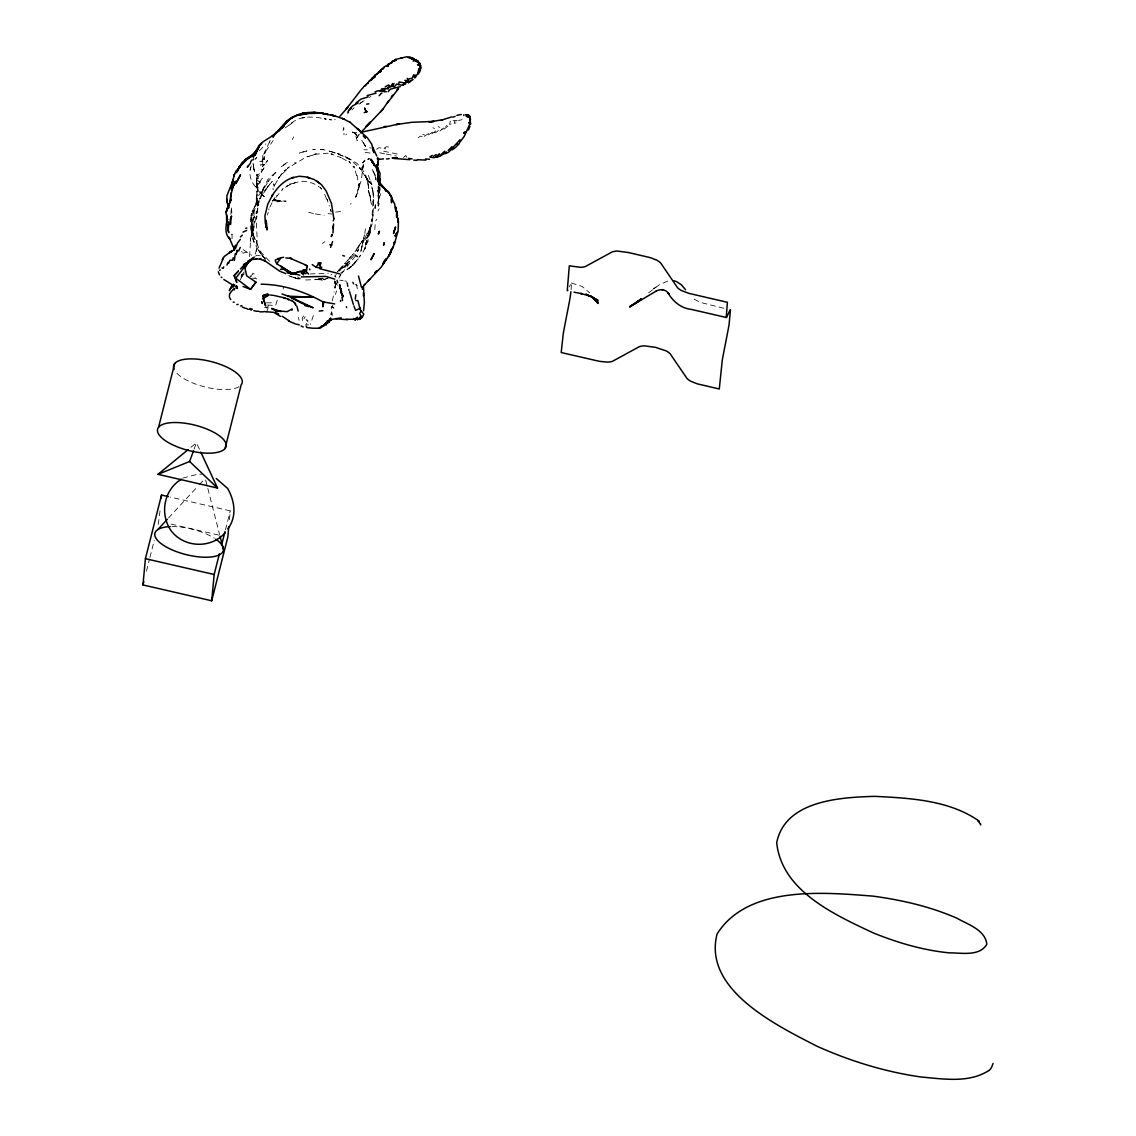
<?xml version="1.0" encoding="UTF-8"?>
<svg xmlns="http://www.w3.org/2000/svg" width="1136" height="1136" viewBox="0 0 1136 1136"><rect width="100%" height="100%" fill="white"/><g stroke="black" fill="none" stroke-linecap="round" stroke-linejoin="round"><path stroke-width="0.75" stroke-dasharray="5 3.75" d="M253.044 163.13L254.137 170.684L253.314 164.266M373.29 199.893L373.261 202.251L373.247 198.53L371.628 221.406L371.983 219.745L368.717 233.15M373.417 208.428L372.168 223.835L370.251 228.947L370.748 227.328C368.845 237.822 366.573 249.153 359.075 257.205L361.092 254.535L359.913 256.012M249.608 256.637L250.616 238.674L254.592 221.009L252.235 232.624L252.604 230.324M250.999 220.043L251.454 212.659L256.424 203.827L256.296 199.652L257.432 196.883L263.907 189.158L260.684 193.432L267.784 179.63L276.545 171.422L274.898 173.396M251.084 216.976L250.176 225.24L251.752 234.314L251.212 231.744M252.32 225.013L252.192 226.717L254.35 216.408L253.683 218.623L254.421 207.874L257.29 198.431L257.034 203.188L258.326 201.881L253.64 208.413L252.093 216.124L251.738 236.899L252.504 230.977M374.823 229.571L375.292 222.159L376.527 219.22M256.196 217.7L256.793 216.053C255.444 229.373 259.533 243.544 254.521 256.225M364.855 233.434L365.366 228.762M334.722 283.247L334.85 280.919L334.964 288.459M230.849 214.434L231.417 206.837L231.872 213.454M331.556 311.676L331.13 314.672L331.655 306.791L332.862 305.357M379.495 191.047L379.694 188.093L378.118 195.903L378.515 201.029M256.296 242.692L256.466 240.321M378.302 188.675L378.146 186.673L378.529 192.595L378.487 187.738M335.447 294.451L336.568 290.887M373.006 214.761L372.864 216.465L373.062 214.108M251.951 229.728L251.681 232.752L254.563 239.185L252.22 233.15L252.987 235.777L251.624 226.76L252.206 220.114L250.985 226.944L251.752 232.681M258.696 178.04L256.58 179.46L256.693 177.344M370.35 229.713L368.263 231.787L370.35 229.713L369.938 232.624L370.464 227.953L370.18 230.281M160.048 510.817L158.202 524.761M229.444 519.649L230.253 510.888L170.116 497.028M571.124 289.765L571.465 283.12A34.762 1.86 -77 0 0 571.067 283.162L569.363 286.826M334.907 281.245L335.006 282.608M256.793 216.053L256.509 218.907L258.142 205.63L257.46 200.163L257.034 203.188L258.468 201.271L253.484 211.85L253.882 209.564L253.399 212.503L253.285 210.714L252.945 232.752L259.107 200.603L257.844 205.73L261.039 195.42L268.039 186.46L259.633 199.183L260.101 197.593M379.268 187.255L379.538 190.351M256.566 248.315L256.253 251.326M257.048 185.026L259.931 182.797L262.302 178.267L257.048 185.026L257.645 189.613L256.466 201.328M250.346 241.017L250.616 238.674L249.991 243.274M332.394 300.855L334.14 291.824M364.699 240.264L367.865 236.075L369.669 227.882L366.147 242.891L369.683 228.904L369.342 231.233L368.66 232.17L370.08 229.429L367.595 233.689L369.001 230.878L367.51 232.326L364.656 238.943L365.664 237.751L361.021 242.025L355.043 251.809M262.7 163.201L262.771 161.17L259.86 161.355L261.891 161.596L263.765 158.444L262.018 160.772M378.231 195.193L378.487 191.402L378.657 199.609L377.976 190.28L378.913 195.903L378.146 206.042L379.978 202.18M268.763 210.004L268.934 208.783M277.255 300.259L275.608 305.527L267.443 304.988M365.806 244.865L366.417 241.94L365.267 246.441L366.062 243.232M378.118 195.903L378.615 192.822M255.955 213.44L256.409 211.197M367.652 237.736L368.135 235.436L367.084 239.355L367.794 237.097M251.312 236.487L251.794 234.215M256.182 198.843L256.551 197.195L256.367 199.567L256.424 195.42L256.722 200.362L257.006 186.332M283.12 288.984L283.73 286.286M343.1 130.654L343.796 127.615L344.009 134.758M313.408 315.453L310.412 324.47M379.481 192.353L379.836 187.255M450.339 121.098L449.544 124.349L456.061 122.915M146.459 571.181L149.498 559.153M149.938 557.435L154.283 540.239M225.468 529.802L230.253 510.888M368.675 234.186L369.271 231.886M261.166 195.719L264.489 186.986L262.643 190.635L269.005 180.326L267.911 181.788L276.076 171.976M267.429 215.13L268.195 212.247M359.445 185.495L356.008 196.358L357.315 192.836L357.158 194.568L358.749 184.231L358.791 185.977L357.073 175.1L357.13 177.173L353.892 166.31L354.333 168.1L348.951 161.383L350.073 162.76L339.536 156.811L341.155 157.648L330.931 153.871L333.146 154.51M336.284 282.807L334.623 287.252L335.12 285.633M257.858 184.529L257.048 187.44L261.237 193.873L256.409 184.174L257.886 186.73L256.835 182.356L256.935 174.135L257.389 177.031L257.446 176.123C255.486 182.016 255.969 189.059 260.527 193.631L259.619 192.552L265.838 197.735M454.301 123.37L455.039 120.771L456.729 120.686L458.433 118.258M347.19 265.639L347.744 263.666L344.393 263.893L340.076 269.615M371.472 226.107L372.168 223.835M335.631 284.398L335.276 287.678M269.331 142.511L270.198 140.367M269.53 141.915L263.609 154.439L273.08 140.594M379.438 197.124L378.742 198.899L378.714 196.755L377.933 203.401L378.913 195.903L378.146 206.042M269.786 207.206L274.656 197.664M379.907 196.173L380.801 193.589M359.998 244.197L357.968 248.571M266.534 312.23L269.161 304.973L266.875 307.884L263.538 307.118M194.157 449.047L196.429 442.813L200.064 450.623M251.312 165.842C248.046 173.439 250.673 183.194 257.318 188.193L256.977 185.665L258.042 183.592L256.977 185.665L257.844 188.761L255.146 186.205M262.601 160.233L262.828 154.51M359.246 186.134L361.149 180.979L363.776 161.255L362.654 163.044L365.238 159.75M366.616 242.309L365.977 243.885M240.25 279.839L244.055 272.924M279.158 177.145L278.306 178.65L279.74 176.577L273.023 187.951L273.165 189.698M356.278 250.644L357.002 249.096L352.685 254.776L354.077 253.328M335.177 276.602L336.199 274.401M366.843 238.248L367.865 236.075M335.248 284.994L335.986 283.432M292.293 139.572L293.67 136.831M377.919 210.955L379.197 208.811M357.542 251.539L358.749 249.366L356.079 252.646M344.89 267.471L347.744 263.666M303.88 318.889L305.144 316.688M273.904 199.879L272.541 201.186L277.127 195.278M339.295 271.163L342.646 266.946L339.65 270.567M356.803 132.585L352.586 132.401L354.12 132.798L352.032 131.577L356.306 134.304L353.836 132.543L356.676 135.511L355.099 133.267L357.201 140.765L357.655 136.434L356.832 138.052L358.38 135.255L356.903 137.413L359.217 134.431M355.525 255.912L341.368 273.819L341.808 273.18M303.582 315.922L302.275 318.123L302.403 321.105M345.926 134.971L346.48 134.048M338.798 278.107L340.899 274.443L338.926 277.468L340.374 275.338M354.049 255.316L343.058 267.968L344.577 266.633L337.435 271.504L339.181 270.24M265.682 163.215L267.684 160.375L262.515 166.481L265.682 163.215L263.722 165.103L264.276 164.564M358.337 258.752L352.032 265.426L357.087 259.619L353.992 264.447L346.551 269.644L353.282 265.015L351.109 266.974M312.244 155.334L316.206 153.829L305.485 157.464L287.195 168.483L289.226 166.822L278.519 177.997L279.74 176.577M357.343 136.831L358.948 134.73M338.67 270.084L350.996 256.864L347.701 260.385L349.093 258.909M364.613 160.488L362.995 162.448L366.488 159.409L369.214 159.026M347.673 263.396L349.476 261.28L348.184 262.799M350.271 257.418L349.76 258.028L353.353 253.882M282.211 173.496L280.493 175.498L282.75 172.899M244.226 271.873L240.832 276.304M255.359 158.997L256.779 157.407L255.217 159.139M259.462 150.747L265.909 143.889M256.58 179.46L264.986 166.424L259.974 174.149L259.903 173.268L256.935 175.64M168.497 518.016L198.118 485.967M199.297 484.689L204.04 479.562M240.875 277.028L244.197 273.861L241.485 276.105M275.892 197.423L283.12 188.59L282.168 190.024L287.862 185.523L284.412 188.235M351.862 109.922L354.162 107.693M431.865 133.892L436.465 130.399M190.947 447.314L196.429 442.813M330.988 275.011L331.783 274.372M439.987 130.938L444.559 127.36M648.557 292.847L659.121 284.895L668.28 280.833M369.385 97.426L370.847 96.418M445.639 126.408L446.917 125.414M366.09 242.848L368.447 241.045M362.483 101.644L359.047 104.157M320.821 279.484L322.61 278.135L319.67 278.533L322.454 278.292M322.482 243.473L324.896 241.656M656.083 286.982L653.456 288.942L656.31 286.797M443.963 129.192L448.578 125.627L450.41 125.855M252.888 274.202L250.019 276.318L253.981 277.042L256.779 279.03M376.584 149.313L378.771 147.708L385.757 148.788M384.039 148.376L386.339 146.743L391.508 147.439M428.471 133.579L423.87 136.561M285.377 170.002L284.128 170.869L286.371 169.562M432.546 132.174L427.86 135.241M418.147 137.726L420.419 136.164L422.138 136.462M364.131 100.749L360.382 103.092M285.193 127.914L292.889 122.347L289.098 125.329C298.47 115.205 313.493 116.071 325.748 119.11L324.2 118.655L331.471 119.891L329.241 119.635L335.29 119.436M351.677 266.463L349.036 268.252L352.373 265.867L346.097 270.51L340.814 272.569M350.229 204.153L351.194 203.656M286.329 186.375L295.53 182.371M261.891 161.596L262.771 161.17M327.012 278.377L325.791 278.902L329.795 277.141M325.791 278.902L328.673 277.638M293.23 183.521C302.048 179.815 312.002 181.306 319.557 187.213M305.712 279.967L325.62 279.314M462.068 119.649L458.461 120.501M255.572 256.196L256.821 255.231L262.061 256.196M242.919 253.3L246.54 252.05L251.638 255.259M182.754 478.1L197.65 474.237L202.023 474.138M293.983 183.208L289.297 184.146M303.908 151.613L299.194 153.147L306.919 150.932L302.929 151.94M322.979 278.263L320.608 278.803L323.845 278.178L318.208 278.462M294.494 162.973L295.843 162.689M314.544 154.283L327.367 153.232L332.521 154.326M335.702 212.077L341.141 211.481M308.552 324.825L305.669 325.081L308.495 320.622L306.067 319.599L308.438 322.397M302.02 117.86L304.988 117.619L302.687 117.746M310.227 273.961L328.389 273.208M363.918 149.725L367.397 149.824M271.461 302.815L266.278 302.829M276.928 201.768L279.115 201.739M274.131 200.831L286.173 201.171L277.411 200.461L280.166 200.774M354.844 284.753L356.69 284.767L357.031 285.86M278.902 201.257L281.927 201.299M342.476 265.966L345.699 266.023M306.848 156.328L309.162 156.399M452.98 120.686L455.039 120.771M252.405 278.192L255.075 278.32M331.655 213.994L328.19 213.667M300.117 278.931L294.721 278.164L293.954 277.809L296.411 278.434L288.118 275.437M297.291 278.462L300.188 278.675M365.224 152.352L370.208 153.104M434.165 132.316L435.954 132.5L440.47 128.879L442.216 129.149M315.467 213.909L324.129 215.357M299.109 278.661L297.22 278.718L298.143 278.945M242.891 274.997L241.471 274.841L242.309 275.452M403.493 157.464L405.779 155.518L407.327 158.145M369.697 147.865L371.415 148.12M272.413 200.39L273.35 200.518M339.721 280.152L343.157 280.706M384.536 153.8L377.663 152.366M397.16 153.971L383.4 151.187M279.144 200.66L272.413 199.155L274.614 200.035L276.928 200.774L272.938 198.473M344.875 280.904L346.594 281.259M386.254 154.07L396.606 156.058M308.623 212.304L313.763 213.582M723.902 308.296L699.847 302.275L692.037 297.916M171.096 524.094L219.205 535.184M571.309 282.963L582.058 286.414L589.712 292.861M337.946 153.715L351.578 160.559L360.936 169.477L359.445 167.674L367.056 179.19L364.897 175.058L368.064 182.569L367.425 180.88L369.044 190.124L367.482 180.013L366.516 177.869L367.908 181.902L365.409 174.532L361.291 167.631L356.732 163.172L348.496 158.131L332.607 152.11L339.522 154.155L337.321 153.53M422.706 134.403L424.466 134.928M252.419 273.293L254.223 273.975M262.572 256.75L265.398 258.057M297.419 276.957L299.194 277.709M438.07 126.607L439.902 127.402M432.901 127.757L434.548 128.482M347.19 157.506L344.989 156.498M347.446 158.131L348.993 158.855L346.792 157.819M331.655 306.791L333.97 308.183L332.351 306.635M243.047 249.522L246.54 252.05M257.616 180.269L259.931 182.797M334.311 275.792L335.958 277.255M255.714 186.716L257.318 188.193M321.488 188.718L320.182 187.44L321.715 189.258M264.802 258.426L258.667 250.389L260.584 253.285L259.306 251.61L254.294 242.934L251.368 232.482M264.333 257.971L265.71 259.391M330.974 313.99L332.337 315.41L332.138 312.84M261.862 255.217L263.765 257.318M241.514 251.496L242.366 252.433M269.544 261.252L261.55 252.93L258.98 248.557L253.172 234.215L253.569 236.047L252.675 230.977L253.442 236.487L251.851 227.015M337.321 285.292L334.85 281.913L334.538 279.527M264.674 304.76L266.875 307.884M260.158 164.521L260.74 165.359L262.686 163.811L262.899 165.97M364.514 144.485L361.433 139.756L366.445 148.035L364.514 144.485L365.579 146.501M253.442 241.045L254.038 242.096L252.405 238.248M368.334 175.327L371.855 184.756L369.626 177.898M326.444 198.701L324.626 194.256M261.124 169.165L261.536 170.073M327.651 200.802L326.898 199.07L329.383 205.999M365.11 175.569L365.806 177.23M369.938 195.506L371.401 204.253L368.547 190.834L370.606 197.195M274.543 186.048L273.648 183.819L274.188 186.773M374.44 174.021L371.898 168.696L375.263 175.398M376.158 180.354L375.618 177.273L376.414 181.646M378.316 186.503L379.254 189.243L378.615 186.105M373.432 192.509L373.659 198.275L371.841 186.758L373.588 193.006M371.983 187.937L372.693 190.223L372.139 188.448M378.686 187.554L379.353 189.826M374.738 174.447L375.945 179.843L375.704 177.869M331.116 211.31L330.59 209.436L331.087 211.949M205.659 479.974L207.391 486.79M207.831 488.494L219.575 534.488M298.356 317.37L299.066 320.352M324.058 278.987L324.2 279.925M356.69 284.767L357.272 288.785M378.189 189.982L378.274 190.692M251.894 218.495L252.178 220.98M379.736 186.659L379.935 189.272M232.099 238.177L231.971 233.988L231.957 238.73M373.275 200.547L373.417 209.095M171.891 526.564A35.315 13.064 14.2 0 1 214.292 538.208M239.043 386.666A35.315 13.064 14.2 0 1 204.878 386.922A35.315 13.064 14.2 0 1 174.703 370.506M378.345 189.002L378.174 192.012L378.345 189.002M257.971 203.188L257.631 206.156L257.971 203.188M251.17 215.655L251.425 213.341L251.17 215.655M375.363 204.395L375.107 207.419L375.363 204.395M363.137 165.359L362.682 168.398L363.137 165.359M375.079 208.456L375.405 206.127L375.079 208.456M370.024 231.971L369.612 234.967L370.024 231.971M264.29 156.086L263.737 159.352L264.29 156.086M363.122 241.002L362.753 243.331L363.477 239.341L363.122 241.002M366.516 241.286L366.033 244.212L366.516 241.286M364.443 234.712L363.676 238.702L364.443 234.712M359.7 183.549L358.621 188.888L359.7 183.549M361.887 246.924L360.51 253.087L362.824 242.295L361.887 246.924M370.151 227.598L369.683 229.884L370.151 227.598M380.091 189.755L379.239 193.177L380.091 189.755M264.532 157.506L263.978 159.778L264.532 157.506M257.716 189.272L257.034 192.14L257.716 189.272M365.38 246.824L364.77 249.054L365.38 246.824M250.218 169.647L250.8 167.404L250.218 169.647M265.284 151.571L264.603 153.772L265.284 151.571M355.398 197.565L356.747 194.739L355.398 197.565M268.281 185.835L267.315 187.284L272.257 181.448L268.281 185.835M363.236 240.378L360.155 243.899L363.236 240.378M287.365 162.306L280.805 167.12L287.365 162.306M369.257 158.799L367.851 159.196L369.257 158.799M312.883 149.569L315.169 149.455L312.883 149.569M317.597 279.357L315.467 279.428L322.269 280.095L316.731 279.357L318.691 279.371L317.597 279.357M323.306 149.682L320.38 149.554L325.563 150.193L323.306 149.682M295.843 277.752L293.216 277.269L295.843 277.752M331.314 151.656L329.071 151.088L335.092 152.778L331.314 151.656M291.696 276.815L289.495 275.977L291.696 276.815M264.645 196.784L262.246 195.037L264.645 196.784M367.993 180.056L365.153 176.35L369.541 182.47L367.993 180.056M361.589 170.357L359.899 168.029L361.589 170.357M369.498 181.859L370.435 183.379L369.498 181.859M260.03 252.22L259.349 251.056L261.11 254.109L260.03 252.22M254.72 171.493L253.782 168.881L254.72 171.493M369.527 194.512L368.49 190.308L369.527 194.512"/><path stroke-width="1.5" d="M363.52 310.767L364.372 303L363.463 286.073M363.463 292.776L363.449 295.8M261.081 284.199C282.935 284.412 303.781 291.285 322.894 301.849L322.865 306.805L323.845 302.02L334.651 303.923M469.722 121.524L469.75 115.957L470.602 123.895L468.799 122.66L470.602 123.895M395.711 207.916L395.64 210.231L394.675 204.04L390.273 195.236L391.934 197.621M398.48 221.477L398.125 230.395L394.433 244.126L388.384 256.466L390.827 252.164L389.35 255.231L381.1 267.258L363.918 285.463L365.295 284M419.709 63.204L420.661 67.62L418.446 73.911L417.707 73.584L418.886 68.629L420.661 67.62L419.681 65.448L417.551 64.624L420.718 65.931L419.709 63.204L416.813 61.429L417.835 60.989L419.156 62.934M378.203 161.312L376.84 169.094L378.203 160.687L377.109 168.668L376.627 164.848L378.118 169.292L376.541 165.487L380.063 173.339L379.509 184.657M230.835 193.12L230.239 201.427L226.135 212.389L228.237 204.878L228.663 207.064M266.25 220.327L267.102 229.997L265.284 222.94L264.915 215.826L267.741 204.253L272.668 194.767L271.788 196.244C276.801 188.036 283.943 180.212 293.415 177.401L291.739 177.926L299.336 176.25L306.124 176.932L314.189 179.545L321.559 184.77L326.089 190.862L331.513 203.529L333.785 218.595M390.273 63.261L395.555 59.455L396.137 60.279L392.218 61.245L392.133 62.452L388.242 64.326L388.171 65.647L385.09 66.385L381.313 69.452L379.949 71.895L375.093 75.146L364.571 86.279M332.947 228.521L333.104 226.206M228.663 224.786L228.719 221.719M379.126 185.111L379.14 179.019L379.481 183.847M298.157 311.037L296.894 306.095M306.592 268.934L306.493 270.027L290.489 274.003L294.167 273.563L299.819 275.253M340.573 301.438L340.658 300.344M358.507 276.02L361.433 287.138M231.176 194.568L230.367 200.788L225.879 212.645L227.569 220.015L227.37 218.566C226.121 225.624 224.019 233.15 229.756 239.171L229.046 237.211L233.164 246.853M228.79 526.65L227.796 537.158L211.708 600.788L142.966 584.941L145.422 558.671L161.525 495.04L168.398 496.631M161.198 498.548L161.525 495.04M211.708 600.788L214.164 574.504L219.376 553.871M319.23 327.566L321.658 327.225C320.153 324.584 324.74 327.438 323.689 325.251L325.421 323.533L326.43 324.655L323.689 325.251M235.606 245.078L233.661 250.105L234.073 247.847M355.866 294.792L355.27 299.109M373.772 163.854L374.468 165.501L371.344 160.261L374.752 165.458L370.89 159.097L377.805 170.258L378.558 181.987L377.649 179.829L378.331 181.49L378.047 178.892L378.558 182.158C375.547 176.918 387.22 192.225 382.42 186.261L386.382 190.465L378.984 183.677L387.873 191.43L391.295 196.698M570.925 291.696L570.116 297.575A34.762 1.86 -77 0 1 569.264 302.432L564.081 329.028A34.762 1.86 -77 0 0 563.229 333.899L561.198 352.543L599.638 361.376L607.575 362.128A20.249 18.787 5.3 0 0 612.418 361.347L639.383 346.636A20.249 18.787 5.3 0 1 644.226 345.841L655.458 347.332L666.179 350.896A20.249 18.787 5.3 0 1 670.112 353.722L687.067 378.544A20.249 18.787 5.3 0 0 691 381.369L697.348 383.854L719.287 388.981L722.212 360.694A34.762 1.86 -77 0 1 723.064 355.838L728.247 329.227A34.762 1.86 -77 0 0 729.099 324.371L730.448 309.929A34.762 1.86 -77 0 0 730.05 309.958L726.657 317.299A34.762 1.86 -77 0 1 726.259 317.342L727.381 302.275L688.97 293.386L681.543 290.603A20.249 18.787 5.3 0 1 677.61 287.791L660.655 262.97A20.249 18.787 5.3 0 0 656.722 260.144L650.374 257.659L628.435 252.533L617.189 251.042A20.249 18.787 5.3 0 0 612.347 251.837L585.395 266.534A20.249 18.787 5.3 0 1 580.539 267.329L569.306 265.838L567.276 290.546A34.762 1.86 -77 0 0 567.673 290.504L567.83 290.262M378.487 175.626L378.174 178.182L378.43 176.293M420.76 68.188L419.511 72.392M346.097 319.244L360.112 319.315L360.524 316.177M226.959 265.1L227.995 262.345M226.561 216.593L226.746 225.127M466.371 115.702L466.513 114.665L468.657 114.793M326.43 324.655L326.344 322.226M355.809 300.515L357.925 300.671L360.24 309.787L363.804 314.189L362.043 317.526L358.962 318.336L360.197 318.762L362.313 316.589L358.962 318.336M236.16 254.492L237.367 250.403M980.638 824.977L980.723 824.04M374.994 91.846L377.99 90.752L384.422 91.547L384.976 88.58L388.455 88.835M291.909 310.171L292.137 308.949L287.152 311.662L275.778 310.682L278.59 310.952M320.792 262.927L320.111 266.463L318.108 262.913L320.792 262.927L319.046 263.154L315.964 267.201L319.599 267.897L321.772 267.173L319.798 268.721L340.005 273.932M330.562 247.392L332.578 241.627M231.985 184.6L233.15 179.531L232.454 182.371M231.403 192.935L233.462 185.75L233.05 187.326M405.751 83.95L401.974 85.2L398.551 84.533L399.134 81.962L404.345 82.971L407.597 82.09L409.045 78.654L411.843 78.611L413.788 74.706L414.427 77.674L415.293 75.004L415.109 77.83L417.707 73.584M993.034 1063.495L991.657 1067.173A167.475 42.515 15.5 0 1 989.016 1070.581M371.87 78.37L375.036 76.779L372.793 77.83L374.269 77.532L374.724 75.743M158.586 427.193L174.688 363.577M142.966 584.941L143.846 581.504M225.056 448.493A35.315 13.064 14.2 0 0 182.868 422.961A35.315 13.064 14.2 0 0 167.546 442.089A35.315 13.064 14.2 0 0 225.056 448.493L241.144 384.863A35.315 13.064 14.2 0 0 209.138 361.078A35.315 13.064 14.2 0 0 174.135 369.427M221.548 545.28L225.042 531.52M333.004 232.866L333.558 223.948M233.945 185.211L234.754 182.427M228.052 206.851L228.521 205.304L227.853 207.476M219.035 268.139L224.09 256.58L231.957 250.957L229.387 252.59L231.105 251.425M228.734 263.169L229.841 260.357L232.667 260.144L233.249 257.687M383.471 158.87L379.197 159.338L377.422 158.827L377.834 157.478M234.456 174.163L233.732 176.336L235.763 171.508L241.457 164.692L239.071 167.702M231.29 190.195L235.507 181.277L234.286 183.961M374.269 77.532L375.093 75.146M333.231 220.881L334.055 218.439M238.645 250.985L240.278 247.449M234.257 174.774L231.829 184.898L232.724 181.107L226.944 195.633L226.817 201.683L228.918 207.86M200.802 452.171L217.53 488.054L158.003 474.337L189.613 461.486L193.589 450.594M223.707 266.917L223.153 268.38L221.96 267.968M230.849 188.306L231.673 186.176M235.308 253.498L234.328 260.471M468.444 130.001L469.935 126.295M348.014 111.427L351.294 108.034M234.215 289.936L234.868 288.345M306.677 267.855L306.848 265.668L302.488 263.524M233.917 249.508L234.442 246.427L234.896 248.216M255.785 153.601L255.103 155.135L259.065 146.7L253.285 157.379M238.006 169.747L237.424 170.911L238.375 169.477M237.566 170.656L238.276 169.15M384.309 261.45L385.814 259.377L382.832 264.518M383.883 262.359L384.621 260.826M229.302 290.773L230.196 288.899M227.853 528.822C237.112 516.653 234.769 500.962 227.654 488.452L216.252 478.526M237.793 170.031L241.925 162.746L247.804 157.776L252.945 155.518L246.654 159.438L251.468 156.086M330.548 318.293L329.057 322.141L325.862 323.135L329.057 322.141L328.205 320.906L330.548 318.293L330.789 320.451L328.205 320.906M229.6 289.978L233.249 284.383M469.935 123.781L464.212 136.377L459.64 142.511M236.444 172.715L240.477 165.728M387.433 87.784L392.545 86.237L394.036 83.496M254.279 257.119L247.889 261.365L248.401 261.919L244.638 266.548L244.922 268.337L248.401 261.919L252.646 258.397M361.191 310.838L359.629 313.678L362.043 317.526M379.949 71.895L381.313 69.452M250.573 162.107L251.738 160.034M222.23 259.661L223.394 257.616M403.195 84.987L404.345 82.971M360.424 132.983L382.846 109.283L388.512 101.005M387.248 103.22L397.458 89.886M438.212 156.058L439.462 153.871L437.388 155.604L435.968 154.709L433.583 156.214M245.135 269.161L246.739 275.892L255.941 282.154L250.545 289.339L243.047 286.499M391.352 85.583L392.531 83.61M384.976 260.584L386.666 258.525L384.039 262.089M255.841 151.159L254.308 153.204L259.619 144.812L261.649 143.037L258.98 146.26L262.785 141.957L274.756 134.332L272.129 136.093M229.628 293.983L229.316 296.638M382.96 69.182L384.28 67.18M233.036 287.266L234.712 284.767M249.352 164.663L250.559 162.902M275.338 261.01L276.758 263.779L280.862 257.872L283.588 257.261M303.525 274.813L301.395 272.825L303.255 270.127L306.493 270.027L306.848 265.668L305.243 265.086M326.075 323.959L328.758 321.559M324.484 324.853L325.421 323.533M252.973 159.977L253.697 158.955M415.407 60.833L417.665 61.727L416.159 60.151L415.407 60.833L417.835 60.989L417.665 61.727L412.496 57.822L411.757 58.873L406.546 56.8L395.555 59.455M360.978 89.971L346.011 109.397L347.772 107.352M232.937 284.98L230.594 288.061L233.448 284.327M301.395 272.825L303.255 273.038L305.428 270.084L306.55 270.979L303.255 270.127M398.523 88.367L396.975 90.468L398.154 88.92M460.023 139.742L451.262 149.256M248.685 165.316L247.236 167.248L248.443 165.842M255.941 282.154L250.545 289.339L235.152 277.766L234.144 275.579L238.39 271.092L234.144 275.579L236.757 282.509L235.677 278.32L248.401 261.919L243.587 264.674L248.401 261.919L242.266 267.102M378.458 72.732L376.144 74.763M380.219 91.008L382.079 88.58L382.875 91.164L383.471 88.665L384.976 88.58M355.625 103.333L361.007 99.102L368.22 96.887M282.736 126.82L288.544 120.288M407.27 78.341L408.477 82.658L413.092 79.577M452.739 148.12L448.493 152.238L445.326 153.687M273.023 137.286L273.875 136.235M444.73 151.159L440.882 154.766M236.785 251.695L236.913 250.389M240.321 239.398L237.694 242.763L235.621 248.159M277.511 131.478L274.316 134.73L289.751 119.138M242.38 235.166L240.406 236.913M459.37 143.59L455.366 147.566M355.156 319.883L353.594 318.605L355.156 319.883L357.343 317.384L357.343 319.869M279.626 129.689L284.043 126.068L278.789 130.143L281.345 127.928L280.762 128.567M388.129 91.661L390.33 89.176L400.355 86.606M380.546 111.896L382.846 109.283M275.295 133.65L276.573 132.23L274.813 134.19L280.478 129.206L278.164 130.938M157.833 529.561L167.319 519.294M347.275 107.92L339.934 116.241M273.194 136.022L280.052 128.879L274.458 134.886M361.447 89.375L363.321 87.373M272.995 135.596L281.6 127.516L279.357 130.1L276.147 132.997L286.584 121.211L291.881 117.377L296.695 115.219L306.933 113.188L319.017 113.202L306.024 113.614L308.907 113.273M451.929 146.7L448.223 150.35M276.786 131.904L275.537 133.224L279.357 130.1L275.04 133.75M240.449 268.976L244.382 264.972M393.439 94.842L391.38 96.901L392.829 95.438M379.112 95.694L380.304 94.529M370.35 278.973L368.234 281.046L369.697 279.626M233.661 288.8L229.955 293.329M254.748 152.607L245.376 160.091L239 167.39L248.188 158.188L253.413 154.936M446.207 152.139L439.831 156.37M388.242 64.326L386.325 66.016L388.469 66.087L388.242 64.326L392.133 62.452M408.477 82.658L410.508 80.869M232.227 250.786L230.154 252.547L231.645 251.297L230.949 251.723M380.816 70.219L378.544 72.079L381.227 71.383M158.003 474.337L188.193 449.572M181.419 479.193C163.953 489.63 159.58 513.5 170.712 530.2C183.393 547.751 210.742 549.171 224.999 532.912M363.705 86.705L366.062 84.788M247.279 158.245L245.106 159.991L246.64 158.77M988.817 1070.51C969.065 1083.361 943.448 1078.93 921.282 1077.027C885.413 1071.958 850.452 1061.166 817.395 1046.426C777.535 1025.907 702.488 989.925 717.114 933.906C747.914 885.228 823.117 892.271 872.789 896.105C901.601 899.996 930.327 906.514 957.009 918.271C967.858 924.42 985.31 929.93 986.829 944.243C979.772 956.725 961.198 952.777 949.156 952.848C922.957 950.25 897.454 942.724 873.115 932.841C834.378 914.622 781.667 890.851 776.697 842.699C785.189 800.497 839.916 797.358 874.777 796.35C910.135 798.125 949.526 800.127 979.303 821.243M639.17 300.515L635.677 303.298L641.244 298.924L629.884 307.089M268.139 294.522L262.814 298.683L269.232 294.934M348.937 110.135L352.487 105.96L358.238 102.907M347.701 112.975L348.411 112.436M288.217 120.43L283.105 125.599L289.552 119.663M370.364 80.542L372.196 79.208L369.271 80.883M452.185 149.895L454.727 148.078M635.265 303.454L640.931 299.393L629.614 306.635L635.024 303.639M287.834 120.771L292.179 117.888M354.645 319.145L357.343 317.384M380.688 93.848L381.923 93.053M233.008 250.587L234.868 249.437M290.887 118.343L299.123 114.566M429.806 156.91L432.305 155.419M634.797 303.766L655.87 291.27M385.274 86.79L388.569 84.93M444.048 153.687L446.59 152.338M219.518 270.354L220.242 269.97M367.226 95.566L376.016 93.18M246.668 230.409L243.047 232.071M355.525 310.398L360.495 308.126M655.756 291.327C660.911 288.274 666.548 289.666 669.005 294.125L667.84 292.619C672.839 301.352 680.947 308.254 691.284 309.404L726.415 317.498M264.106 311.576L276.062 312.528M275.267 260.059L278.874 258.653M451.645 116.923L441.279 120.189L442.855 119.706L429.039 122.021L434.108 121.382L411.814 122.305L396.45 124.506L399.361 123.938M267.769 293.841L262.771 295.616L267.613 294.792M299.279 115.347L306.692 113.529M287.351 272.952L292.776 273.804L300.259 271.177M364.187 112.649L367.226 111.598L366.147 111.754L364.741 108.516M452.852 117.136L455.067 116.412M250.374 259.931L256.864 258.724L255.77 258.696L261.308 259.391L259.789 258.937L264.944 260.996L263.864 260.13L279.754 271.234L285.732 273.591M247.889 261.365L250.531 260.542L244.638 266.548L244.922 268.337M413.135 61.088L416.159 60.151L411.743 59.058L414.072 59.129M296.879 115.233C306.748 111.001 317.966 112.066 328.162 114.537L320.792 113.06L335.092 115.943L344.35 119.252L342.206 118.314M393.652 60.989L396.137 60.279M456.842 115.375L461.23 114.48M362.682 131.918L398.708 124.065M277.78 258.625L280.507 258.028M240.505 305.982L241.897 305.669M366.942 83.539L368.277 83.255M304.292 112.947L302.062 113.43L304.917 112.975M377.422 158.827L379.197 159.338M245.688 228.279L246.839 228.038M429.621 159.296L425.446 158.926M366.644 104.171L368.859 103.816M392.886 158.401L397.302 157.762L392.176 157.961M425.901 160.091L417.295 159.693M341.198 317.81L330.59 319.628L330.789 320.451M388.455 85.796L389.79 85.612M321.658 327.225L319.571 328.261L312.4 328.19L306.834 327.551L306.18 326.288M386.453 158.983L389.208 158.657M319.216 311.094L322.908 310.653M236.856 304.562L238.12 304.42M321.445 326.401L323.561 326.16M257.276 311.335L258.738 311.179M384.153 126.593L386.396 126.352M409.585 57.382L412.496 57.822M394.064 158.472L409.713 159.665M280.507 269.36L283.744 269.303L289.339 273.023M288.104 296.169L291.086 297.334L312.869 297.178L288.104 296.169L281.998 293.954M259.775 311.832L263.367 311.818M285.874 257.915L291.597 258.497L289.893 258.156L301.693 263.24M271.717 308.509L277.255 311.165L271.717 308.509L280.99 311.605M347.659 319.727L335.802 318.733M400.44 58.319L401.775 58.39M285.164 298.001L274.188 295.53M288.53 321.048L295.772 324.072M662.757 289.694L661.819 289.609M408.165 57.098L410.451 57.325M384.422 91.547L386.339 91.76M430.572 157.279L434.321 157.705M413.745 160.091L416.756 160.432M270.496 295.033L273.251 295.374M412.127 158.898L408.662 158.387M233.207 302.091L234.172 302.233M580.666 293.5L581.774 293.699L574.021 292.179M301.338 276.914L325.734 276.403L334.793 279.129M322.894 301.849L323.845 302.02M329.767 244.68L331.882 245.035M290.433 273.052L296.354 274.443M321.658 113.188L323.831 113.614M253.839 310.682L256.338 311.179M406.674 80.713L404.941 80.358L407.597 82.09M333.586 115.631L330.775 114.977L335.092 115.943M332.947 115.489L334.453 115.815M580.851 293.528L589.712 295.999L585.722 294.153L598.076 300.444L590.351 295.772L598.005 302.233L593.262 297.518M145.422 558.671L214.164 574.504M398.551 84.533L396.691 84.092L394.419 86.748L392.545 86.237M309.049 177.756L307.444 177.372L309.702 177.926M408.378 81.295L409.883 81.664M674.102 280.791L675.196 281.075M303.255 273.038L305.783 273.691L306.606 271.93L308.609 274.074M296.851 324.214L299.251 324.882M304.789 305.499L308.878 306.692M342.802 255.515L344.506 256.069M288.501 299.876L286.911 298.456L291.625 300.912M242.295 307.075L245.177 308.239M342.887 118.613L350.342 122.447M250.261 308.523L252.306 309.262M286.641 271.575L292.776 273.804L280.777 266.08M465.49 114.594L469.168 116.028L470.29 117.59L466.3 116.298L468.77 116.88L470.56 119.422M283.489 297.675L285.676 298.555M301.097 326.046L303.227 326.955M249.395 309.162L251.482 310.057M297.76 301.068L291.086 297.334L313.124 307.771L301.097 302.943L291.086 297.334M676.261 281.444L681.245 284.667L685.576 289.751M419.681 65.448L420.718 65.931M280.62 316.475L277.709 314.771M221.151 277.156L221.903 277.525M312.215 264.603L315.964 267.201M246.214 308.325L248.173 309.361M277.255 313.138L278.746 313.99M349.916 122.134L367.439 137.811L371.855 144.386L373.801 152.735L372.707 147.211L376.769 155.987M276.758 263.779L292.776 273.804M419.823 63.9L416.813 61.429M233.902 285.732L223.835 279.499M355.028 254.933L357.4 256.622M282.253 316.291L289.538 321.119M274.898 312.996L276.602 314.274M319.67 183.237L317.043 181.164M230.722 299.606L229.543 297.462M281.487 267.457L283.744 269.303M357.031 128.34L359.303 130.228L357.471 128.709M291.796 300.273L295.474 303.695L295.743 305.485M467.776 114.807L469.168 116.028M189.613 461.486L217.53 488.054M219.489 274.926L218.368 271.816M359.658 130.526L361.688 132.6M592.935 297.533L598.076 303.482L594.213 298.612M235.507 286.315L237.339 288.43L236.487 285.96L237.339 288.43L236.629 287.522M372.068 161.724L373.417 163.598L371.103 159.651M346.977 282.836L347.474 283.73M353.864 305.896L355.327 309.588M342.532 295.474L342.177 294.778L343.072 296.908M294.465 302.588L295.53 304.661M339.607 285.96L341.666 292.051M339.408 285.207L341.155 290.688M341.467 291.228L340.175 287.536M352.898 282.296L353.509 283.744M342.433 294.38L342.078 293.684L342.859 296.084M327.069 321.048L327.835 322.865M364.741 108.005L366.147 111.754M265.994 226.291L266.747 228.308L266.293 227.101M396.805 212.929L396.123 209.89L397.515 215.954M341.766 293.145L342.504 295.403M262.87 296.553L263.126 297.362M220.001 536.192L223.48 549.824M340.374 288.359L340.772 289.921L340.573 289.098M341.34 291.441L340.729 289.041M309.674 268.976L309.887 269.8M339.806 284.611L340.019 285.434M337.719 282.807L337.094 280.336M346.423 306.734L346.622 307.558M342.007 297.036L342.532 300.586M340.63 292.25L340.828 293.074M347.815 286.357L347.488 284.696M396.294 210.401L396.691 212.347L395.555 206.937L395.697 208.57M376.584 168.724L377.01 171.209M463.786 114.793L463.9 115.588M226.66 214.576L226.959 217.686M377.919 170.84L377.876 176.534L377.805 170.258L377.862 175.157L377.961 171.394M353.31 304.391L349.604 291.711M348.851 289.396L348.894 290.333M226.802 201.029L226.788 199.354L226.817 201.683M215.741 539.174A35.315 13.064 14.2 0 1 209.947 557.08A35.315 13.064 14.2 0 1 161.056 543.576A35.315 13.064 14.2 0 1 170.23 526.607M977.84 820.945A96.688 15.492 13.8 0 1 980.155 823.912M391.565 200.461L391.551 202.79L391.437 198.743L391.565 200.461M379.296 181.746L379.254 183.436L379.807 178.764L379.296 181.746M227.825 226.959L228.748 232.724L227.768 228.265L228.208 230.835L228.634 224.147L227.825 226.959M230.466 219.646L230.494 224.417L230.778 217.359L230.466 219.646M362.682 286.954L362.512 289.282L362.682 286.954M384.053 242.976L383.556 245.206L384.053 242.976M236.061 182.924L235.876 183.734L240.505 174.83L236.061 182.924M230.878 199.609L230.083 202.407L230.878 199.609M394.078 231.332L393.525 233.562L395.569 226.93L394.078 231.332M394.448 242.082L393.823 244.311L394.448 242.082M230.835 218.41L231.517 216.238L230.835 218.41M379.055 231.843L378.373 234.044L379.495 231.247L379.055 231.843M391.096 250.218L390.372 252.377L391.096 250.218M331.868 235.038L331.3 236.615L332.166 234.371L331.868 235.038M374.071 253.74L371.018 259.604L374.071 253.74M239.298 167.077L238.532 168.554L239.298 167.077M391.792 249.352L390.983 250.857L393.099 247.194L391.792 249.352M396.194 234.044L395.016 236.203L397.6 231.943L396.194 234.044M281.458 127.204L278.76 130.683L281.458 127.204M384.195 261.734L383.215 263.225L384.635 261.11L384.195 261.734M376.726 270.865L374.852 272.938L376.726 270.865M369.101 123.426L366.076 126.408L370.535 121.978L369.101 123.426M287.337 121.183L286.272 122.262L287.962 120.601L287.337 121.183M280.99 128.34L280.294 128.851L282.992 126.976L280.99 128.34M464.652 132.387L463.531 133.054L466.413 131.804L464.652 132.387M438.865 156.399L435.4 157.265L438.865 156.399M303.369 113.188L305.584 112.933L303.369 113.188M312.017 112.634L309.134 112.904L314.203 112.72L312.017 112.634M317.498 112.933L313.096 112.947L317.498 112.933M313.564 112.492L315.751 112.606L313.564 112.492M318.833 112.748L316.632 112.72L318.833 112.748M457.95 144.371L456.913 143.818L457.95 144.371M382.108 185.821L380.035 183.776L383.727 187.511L382.108 185.821M389.066 192.751L387.419 191.089L389.066 192.751M365.352 138.01L363.435 135.88L365.352 138.01M386.354 191.288L384.635 189.002L386.354 191.288M391.068 196.201L389.861 194.185L391.068 196.201M262.402 303.44L261.777 301.949L262.402 303.44M265.54 305.442L263.467 299.109L265.54 305.442M398.182 219.844L397.813 217.885L398.253 222.415L398.182 219.844M378.061 180.652L377.692 177.528L378.061 180.652M396.677 217.402L396.606 213.767L396.677 217.402"/></g></svg>
